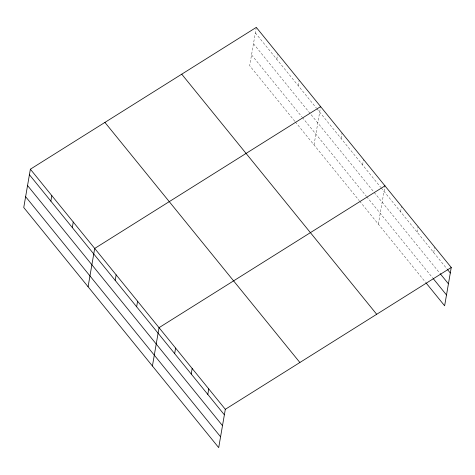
<?xml version="1.0" encoding="UTF-8"?>
<svg xmlns="http://www.w3.org/2000/svg" width="475" height="475" viewBox="0 0 475 475"><rect width="100%" height="100%" fill="white"/><g stroke="black" fill="none" stroke-linecap="round" stroke-linejoin="round"><path stroke-width="0.36" stroke-dasharray="2.38 1.78" d="M256.298 27.378L249.678 65.692L294.898 121.386M276.788 59.304L277.626 54.483M298.235 85.714L299.185 80.204M314.017 144.923L320.631 106.614M341.127 138.534L342.077 133.024M362.567 164.95L363.523 159.434M378.349 224.158L384.964 185.844M400.585 211.767L401.535 206.257M417.157 232.174L418.107 226.664M433.728 252.587L434.678 247.071M255.342 32.894L316.415 108.104M316.884 108.68L380.748 187.34M381.217 187.916L447.076 269.022M253.478 43.718L373.754 191.847M374.217 192.422L439.684 273.048M251.548 54.868L301.898 116.874M302.361 117.45L366.231 196.11M366.7 196.686L432.695 277.958M295.367 121.956L359.237 200.616M359.7 201.192L425.76 282.548"/><path stroke-width="0.71" d="M30.37 169.207L23.75 207.522L218.702 447.622L225.322 409.308L451.25 267.478L256.298 27.378L30.37 169.207L225.322 409.308M50.861 201.133L51.811 195.617M72.307 227.543L73.257 222.033M88.083 286.752L94.703 248.443L320.631 106.614M115.193 280.369L116.149 274.853M136.64 306.779L137.59 301.263M152.422 365.988L159.036 327.673L384.964 185.844M174.658 353.596L175.607 348.086M191.223 374.003L192.179 368.493M207.795 394.416L208.751 388.9M451.25 267.478L444.63 305.793L426.218 283.118M447.533 269.592L450.3 272.994M440.141 273.612L448.43 283.818M433.152 278.528L446.5 294.969M181.741 74.183L376.693 314.284M104.922 122.407L299.879 362.508M29.414 174.723L224.366 414.823M27.544 185.547L222.496 425.647M25.62 196.697L220.572 436.798"/></g></svg>
